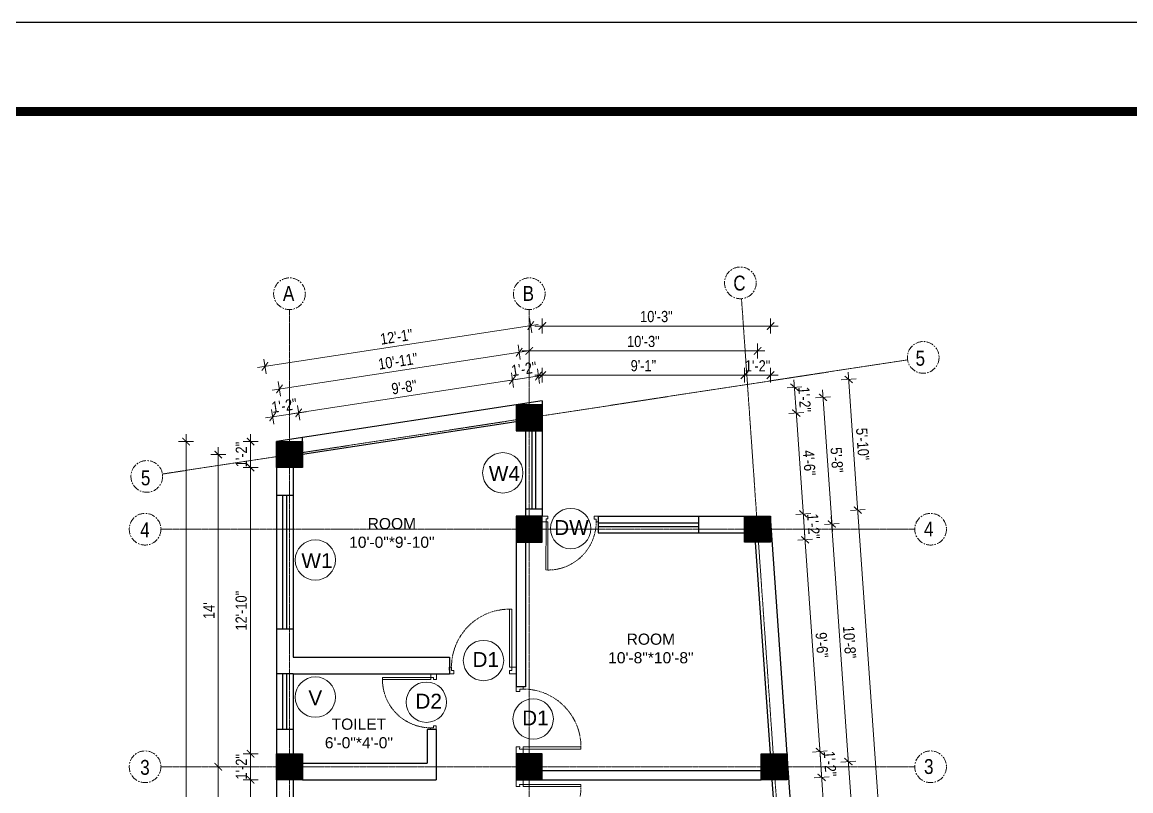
# Model space of a CAD drawing. Header units: inches. Extents: x -5051253 to -5039798, y -3262045 to -3259246.
# Drawn here: x -5047906 to -5047309, y -3260213 to -3259800 of the extents above; entities that cross this region are included whole.
import ezdxf

# ---------------------------------------------------------------- set-up
doc = ezdxf.new("R2010")
doc.units = ezdxf.units.IN
doc.header["$LTSCALE"] = 2
doc.header["$MEASUREMENT"] = 0
doc.header["$PDMODE"] = 34
doc.linetypes.add('CENTER', pattern=[2, 1.25, -0.25, 0.25, -0.25])
doc.linetypes.add('HIDDEN', pattern=[0.375, 0.25, -0.125])
doc.layers.get('0').update_dxf_attribs({"linetype": 'CONTINUOUS'})
doc.layers.get('DEFPOINTS').update_dxf_attribs({"color": 141, "linetype": 'CONTINUOUS'})
doc.layers.add('A-Hatch', color=7, linetype='CONTINUOUS')
for name, color, linetype, lineweight in [('Annotate-Lite.w', 177, 'CONTINUOUS', 9), ('Annotations-Bold.w', 177, 'CONTINUOUS', 13), ('DIM 1-100', 4, 'CONTINUOUS', 13), ('Door-Window.w', 4, 'CONTINUOUS', 15), ('TEXT', 181, 'CONTINUOUS', 25)]:
    doc.layers.add(name, color=color, linetype=linetype, lineweight=lineweight)
doc.styles.add('ARAIL', font='ARIALN.TTF')
doc.styles.add('arial.', font='arial.ttf')
doc.styles.add('gaurav', font='arial.ttf')
doc.styles.get("Standard").update_dxf_attribs({"font": 'ARIALN.TTF'})
doc.dimstyles.new('1 by 96', dxfattribs={"dimtxt": 6, "dimasz": 4, "dimexe": 4, "dimexo": 4, "dimgap": 2, "dimtad": 1, "dimdec": 0, "dimzin": 0, "dimdsep": 46, "dimlunit": 4, "dimtxsty": 'Standard', "dimblk": 'ARCHTICK', "dimcen": 0, "dimdle": 4, "dimadec": 0, "dimazin": 0, "dimtfac": 1, "dimtdec": 0, "dimtix": 1, "dimtofl": 0, "dimtmove": 1, "dimatfit": 3, "dimldrblk": 'ARCHTICK', "dimfxl": 4, "dimfxlon": 1, "dimtolj": 1, "dimtzin": 0, "dimlwd": -1, "dimlwe": -1, "dimarcsym": 0})
pattern_1 = [(45, (43663.67672, -1619.9974), (-0.0883883476483, 0.0883883476483), [])]

# ---------------------------------------------------------------- blocks, each defined once
blk = doc.blocks.new('3-0')
at = {"ltscale": 3}
for p, q in [((11063.05, 10097.68), (11065.97, 10099.9)), ((11063.05, 10097.68), (11064.53, 10095.73)), ((11065.99, 10096.84), (11064.53, 10095.73)), ((11065.25, 10097.81), (11066.71, 10098.92)), ((11065.99, 10096.84), (11065.25, 10097.81)), ((11065.97, 10099.9), (11066.71, 10098.92)), ((11085.5, 10074.13), (11110.32, 10092.96)), ((11086.24, 10073.15), (11111.05, 10091.97)), ((11111.05, 10091.97), (11110.32, 10092.96)), ((11084.04, 10073.02), (11082.57, 10071.91)), ((11082.57, 10071.91), (11084.79, 10068.98)), ((11084.04, 10073.02), (11084.78, 10072.04)), ((11084.78, 10072.04), (11086.24, 10073.15)), ((11086.24, 10073.15), (11085.5, 10074.13)), ((11087.72, 10071.2), (11086.24, 10073.15)), ((11084.79, 10068.98), (11087.72, 10071.2))]:
    blk.add_line(p, q, dxfattribs=at)
at = {"layer": 'Door-Window.w', "color": 9, "linetype": 'HIDDEN', "lineweight": 18}
blk.add_arc((11085.5, 10074.13), 31.16, 37.1906, 127.14649, dxfattribs=at)
blk = doc.blocks.new('_ArchTick')
at = {"color": 0, "linetype": 'ByBlock', "const_width": 0.15}
blk.add_lwpolyline([(-0.5, -0.5), (0.5, 0.5)], dxfattribs=at)
blk = doc.blocks.new('*D278')
at = {"layer": 'DEFPOINTS', "color": 0, "transparency": 16777216}
for p in [(-5047757.08, -3260010.02), (-5047769.04, -3260025.47), (-5047755.04, -3260023.32)]:
    blk.add_point(p, dxfattribs=at)
at = {"layer": 'DIM 1-100', "color": 0, "transparency": 16777216}
for p, q in [((-5047775.03, -3260012.77), (-5047753.12, -3260009.41)), ((-5047770.47, -3260016.12), (-5047771.68, -3260008.21)), ((-5047756.47, -3260013.97), (-5047757.68, -3260006.06))]:
    blk.add_line(p, q, dxfattribs=at)
at = {"layer": 'DIM 1-100', "color": 0, "transparency": 16777216, "xscale": 4, "yscale": 4, "zscale": 4}
for p, rotation in [((-5047757.08, -3260010.02), 8.714742016929995), ((-5047771.08, -3260012.16), 188.71474201693)]:
    blk.add_blockref('_ArchTick', p, dxfattribs=dict(at, rotation=rotation))
at = {"layer": 'DIM 1-100', "color": 0, "transparency": 16777216, "insert": (-5047764.84, -3260006.13), "char_height": 6, "attachment_point": 5, "rotation": 8.71474}
blk.add_mtext('\\A1;1\'-2"', dxfattribs=at)
blk = doc.blocks.new('*D279')
at = {"layer": 'DEFPOINTS', "color": 0, "ltscale": 0.5, "transparency": 16777216}
for p in [(-5047642.08, -3259992.39), (-5047640.04, -3260005.69), (-5047755.04, -3260023.32)]:
    blk.add_point(p, dxfattribs=at)
at = {"layer": 'DIM 1-100', "color": 0, "ltscale": 0.5, "transparency": 16777216}
for p, q in [((-5047641.47, -3259996.34), (-5047642.68, -3259988.43)), ((-5047761.03, -3260010.62), (-5047638.12, -3259991.78)), ((-5047756.47, -3260013.97), (-5047757.68, -3260006.06))]:
    blk.add_line(p, q, dxfattribs=at)
at = {"layer": 'DIM 1-100', "color": 0, "ltscale": 0.5, "transparency": 16777216, "xscale": 4, "yscale": 4, "zscale": 4}
for p, rotation in [((-5047642.08, -3259992.39), 8.714742010876469), ((-5047757.08, -3260010.02), 188.7147420108764)]:
    blk.add_blockref('_ArchTick', p, dxfattribs=dict(at, rotation=rotation))
at = {"layer": 'DIM 1-100', "color": 0, "ltscale": 0.5, "transparency": 16777216, "insert": (-5047700.34, -3259996.2), "char_height": 6, "attachment_point": 5, "rotation": 8.71474}
blk.add_mtext('\\A1;9\'-8"', dxfattribs=at)
blk = doc.blocks.new('*D280')
at = {"layer": 'DEFPOINTS', "color": 0, "ltscale": 0.5, "transparency": 16777216}
for p in [(-5047628.08, -3259990.24), (-5047640.04, -3260005.69), (-5047626.04, -3260003.55)]:
    blk.add_point(p, dxfattribs=at)
at = {"layer": 'DIM 1-100', "color": 0, "ltscale": 0.5, "transparency": 16777216}
for p, q in [((-5047646.03, -3259992.99), (-5047624.12, -3259989.64)), ((-5047641.47, -3259996.34), (-5047642.68, -3259988.43)), ((-5047627.47, -3259994.2), (-5047628.68, -3259986.29))]:
    blk.add_line(p, q, dxfattribs=at)
at = {"layer": 'DIM 1-100', "color": 0, "ltscale": 0.5, "transparency": 16777216, "xscale": 4, "yscale": 4, "zscale": 4}
for p, rotation in [((-5047642.08, -3259992.39), 188.7147420108764), ((-5047628.08, -3259990.24), 8.714742010876469)]:
    blk.add_blockref('_ArchTick', p, dxfattribs=dict(at, rotation=rotation))
at = {"layer": 'DIM 1-100', "color": 0, "ltscale": 0.5, "transparency": 16777216, "insert": (-5047635.84, -3259986.36), "char_height": 6, "attachment_point": 5, "rotation": 8.71474}
blk.add_mtext('\\A1;1\'-2"', dxfattribs=at)
blk = doc.blocks.new('*D281')
at = {"layer": 'DEFPOINTS', "color": 0, "ltscale": 0.5, "transparency": 16777216}
for p in [(-5047517.2, -3259989.75), (-5047626.04, -3260003.55), (-5047517.2, -3260065.63)]:
    blk.add_point(p, dxfattribs=at)
at = {"layer": 'DIM 1-100', "color": 0, "ltscale": 0.5, "transparency": 16777216}
for p, q in [((-5047630.04, -3259989.75), (-5047513.2, -3259989.75)), ((-5047626.04, -3259993.75), (-5047626.04, -3259985.75)), ((-5047517.2, -3259993.75), (-5047517.2, -3259985.75))]:
    blk.add_line(p, q, dxfattribs=at)
at = {"layer": 'DIM 1-100', "color": 0, "ltscale": 0.5, "transparency": 16777216, "xscale": 4, "yscale": 4, "zscale": 4, "rotation": 180}
blk.add_blockref('_ArchTick', (-5047626.04, -3259989.75), dxfattribs=at)
at = {"layer": 'DIM 1-100', "color": 0, "ltscale": 0.5, "transparency": 16777216, "xscale": 4, "yscale": 4, "zscale": 4}
blk.add_blockref('_ArchTick', (-5047517.2, -3259989.75), dxfattribs=at)
at = {"layer": 'DIM 1-100', "color": 0, "ltscale": 0.5, "transparency": 16777216, "insert": (-5047571.62, -3259984.68), "char_height": 6, "attachment_point": 5}
blk.add_mtext('\\A1;9\'-1"', dxfattribs=at)
blk = doc.blocks.new('*D282')
at = {"layer": 'DEFPOINTS', "color": 0, "ltscale": 0.5, "transparency": 16777216}
for p in [(-5047503.2, -3259989.75), (-5047517.2, -3260065.63), (-5047503.2, -3260065.63)]:
    blk.add_point(p, dxfattribs=at)
at = {"layer": 'DIM 1-100', "color": 0, "ltscale": 0.5, "transparency": 16777216}
for p, q in [((-5047521.2, -3259989.75), (-5047499.2, -3259989.75)), ((-5047517.2, -3259993.75), (-5047517.2, -3259985.75)), ((-5047503.2, -3259993.75), (-5047503.2, -3259985.75))]:
    blk.add_line(p, q, dxfattribs=at)
at = {"layer": 'DIM 1-100', "color": 0, "ltscale": 0.5, "transparency": 16777216, "xscale": 4, "yscale": 4, "zscale": 4, "rotation": 180}
blk.add_blockref('_ArchTick', (-5047517.2, -3259989.75), dxfattribs=at)
at = {"layer": 'DIM 1-100', "color": 0, "ltscale": 0.5, "transparency": 16777216, "xscale": 4, "yscale": 4, "zscale": 4}
blk.add_blockref('_ArchTick', (-5047503.2, -3259989.75), dxfattribs=at)
at = {"layer": 'DIM 1-100', "color": 0, "ltscale": 0.5, "transparency": 16777216, "insert": (-5047510.2, -3259984.73), "char_height": 6, "attachment_point": 5}
blk.add_mtext('\\A1;1\'-2"', dxfattribs=at)
blk = doc.blocks.new('*D283')
at = {"layer": 'DEFPOINTS', "color": 0, "ltscale": 0.5, "transparency": 16777216}
for p in [(-5047769.04, -3260025.47), (-5047782.95, -3260039.47), (-5047769.04, -3260039.47)]:
    blk.add_point(p, dxfattribs=at)
at = {"layer": 'DIM 1-100', "color": 0, "ltscale": 0.5, "transparency": 16777216}
for p, q in [((-5047778.95, -3260025.47), (-5047786.95, -3260025.47)), ((-5047782.95, -3260021.47), (-5047782.95, -3260043.47)), ((-5047778.95, -3260039.47), (-5047786.95, -3260039.47))]:
    blk.add_line(p, q, dxfattribs=at)
at = {"layer": 'DIM 1-100', "color": 0, "ltscale": 0.5, "transparency": 16777216, "xscale": 4, "yscale": 4, "zscale": 4}
for p, rotation in [((-5047782.95, -3260025.47), 90), ((-5047782.95, -3260039.47), 270)]:
    blk.add_blockref('_ArchTick', p, dxfattribs=dict(at, rotation=rotation))
at = {"layer": 'DIM 1-100', "color": 0, "ltscale": 0.5, "transparency": 16777216, "insert": (-5047787.96, -3260032.47), "char_height": 6, "attachment_point": 5, "rotation": 90}
blk.add_mtext('\\A1;1\'-2"', dxfattribs=at)
blk = doc.blocks.new('*D284')
at = {"layer": 'DEFPOINTS', "color": 0, "ltscale": 0.5, "transparency": 16777216}
for p in [(-5047769.04, -3260039.47), (-5047782.95, -3260193.47), (-5047769.04, -3260193.47)]:
    blk.add_point(p, dxfattribs=at)
at = {"layer": 'DIM 1-100', "color": 0, "ltscale": 0.5, "transparency": 16777216}
for p, q in [((-5047782.95, -3260035.47), (-5047782.95, -3260197.47)), ((-5047778.95, -3260039.47), (-5047786.95, -3260039.47)), ((-5047778.95, -3260193.47), (-5047786.95, -3260193.47))]:
    blk.add_line(p, q, dxfattribs=at)
at = {"layer": 'DIM 1-100', "color": 0, "ltscale": 0.5, "transparency": 16777216, "xscale": 4, "yscale": 4, "zscale": 4}
for p, rotation in [((-5047782.95, -3260039.47), 90), ((-5047782.95, -3260193.47), 270)]:
    blk.add_blockref('_ArchTick', p, dxfattribs=dict(at, rotation=rotation))
at = {"layer": 'DIM 1-100', "color": 0, "ltscale": 0.5, "transparency": 16777216, "insert": (-5047788.01, -3260116.47), "char_height": 6, "attachment_point": 5, "rotation": 90}
blk.add_mtext('\\A1;12\'-10"', dxfattribs=at)
blk = doc.blocks.new('*D285')
at = {"layer": 'DEFPOINTS', "color": 0, "ltscale": 0.5, "transparency": 16777216}
for p in [(-5047769.04, -3260193.47), (-5047782.95, -3260207.47), (-5047769.04, -3260207.47)]:
    blk.add_point(p, dxfattribs=at)
at = {"layer": 'DIM 1-100', "color": 0, "ltscale": 0.5, "transparency": 16777216}
for p, q in [((-5047778.95, -3260193.47), (-5047786.95, -3260193.47)), ((-5047782.95, -3260189.47), (-5047782.95, -3260211.47)), ((-5047778.95, -3260207.47), (-5047786.95, -3260207.47))]:
    blk.add_line(p, q, dxfattribs=at)
at = {"layer": 'DIM 1-100', "color": 0, "ltscale": 0.5, "transparency": 16777216, "xscale": 4, "yscale": 4, "zscale": 4}
for p, rotation in [((-5047782.95, -3260193.47), 90), ((-5047782.95, -3260207.47), 270)]:
    blk.add_blockref('_ArchTick', p, dxfattribs=dict(at, rotation=rotation))
at = {"layer": 'DIM 1-100', "color": 0, "ltscale": 0.5, "transparency": 16777216, "insert": (-5047787.96, -3260200.47), "char_height": 6, "attachment_point": 5, "rotation": 90}
blk.add_mtext('\\A1;1\'-2"', dxfattribs=at)
blk = doc.blocks.new('*D286')
at = {"layer": 'DEFPOINTS', "color": 0, "ltscale": 0.5, "transparency": 16777216}
for p in [(-5047769.04, -3260207.47), (-5047782.95, -3260321.23), (-5047769.04, -3260321.23)]:
    blk.add_point(p, dxfattribs=at)
at = {"layer": 'DIM 1-100', "color": 0, "ltscale": 0.5, "transparency": 16777216}
for p, q in [((-5047782.95, -3260203.47), (-5047782.95, -3260325.23)), ((-5047778.95, -3260207.47), (-5047786.95, -3260207.47)), ((-5047778.95, -3260321.23), (-5047786.95, -3260321.23))]:
    blk.add_line(p, q, dxfattribs=at)
at = {"layer": 'DIM 1-100', "color": 0, "ltscale": 0.5, "transparency": 16777216, "xscale": 4, "yscale": 4, "zscale": 4}
for p, rotation in [((-5047782.95, -3260207.47), 90), ((-5047782.95, -3260321.23), 270)]:
    blk.add_blockref('_ArchTick', p, dxfattribs=dict(at, rotation=rotation))
at = {"layer": 'DIM 1-100', "color": 0, "ltscale": 0.5, "transparency": 16777216, "insert": (-5047788.01, -3260264.35), "char_height": 6, "attachment_point": 5, "rotation": 90}
blk.add_mtext('\\A1;9\'-6"', dxfattribs=at)
blk = doc.blocks.new('*D290')
at = {"layer": 'DEFPOINTS', "color": 0, "ltscale": 0.5, "transparency": 16777216}
for p in [(-5047762.04, -3260032.47), (-5047800.37, -3260200.47), (-5047762.04, -3260200.47)]:
    blk.add_point(p, dxfattribs=at)
at = {"layer": 'DIM 1-100', "color": 0, "ltscale": 0.5, "transparency": 16777216}
for p, q in [((-5047796.37, -3260032.47), (-5047804.37, -3260032.47)), ((-5047800.37, -3260028.47), (-5047800.37, -3260204.47)), ((-5047796.37, -3260200.47), (-5047804.37, -3260200.47))]:
    blk.add_line(p, q, dxfattribs=at)
at = {"layer": 'DIM 1-100', "color": 0, "ltscale": 0.5, "transparency": 16777216, "xscale": 4, "yscale": 4, "zscale": 4}
for p, rotation in [((-5047800.37, -3260032.47), 90), ((-5047800.37, -3260200.47), 270)]:
    blk.add_blockref('_ArchTick', p, dxfattribs=dict(at, rotation=rotation))
at = {"layer": 'DIM 1-100', "color": 0, "ltscale": 0.5, "transparency": 16777216, "insert": (-5047805.38, -3260116.47), "char_height": 6, "attachment_point": 5, "rotation": 90}
blk.add_mtext("\\A1;14'", dxfattribs=at)
blk = doc.blocks.new('*D291')
at = {"layer": 'DEFPOINTS', "color": 0, "ltscale": 0.5, "transparency": 16777216}
for p in [(-5047762.04, -3260200.47), (-5047800.37, -3260328.23), (-5047762.04, -3260328.23)]:
    blk.add_point(p, dxfattribs=at)
at = {"layer": 'DIM 1-100', "color": 0, "ltscale": 0.5, "transparency": 16777216}
for p, q in [((-5047800.37, -3260196.47), (-5047800.37, -3260332.23)), ((-5047796.37, -3260200.47), (-5047804.37, -3260200.47)), ((-5047796.37, -3260328.23), (-5047804.37, -3260328.23))]:
    blk.add_line(p, q, dxfattribs=at)
at = {"layer": 'DIM 1-100', "color": 0, "ltscale": 0.5, "transparency": 16777216, "xscale": 4, "yscale": 4, "zscale": 4}
for p, rotation in [((-5047800.37, -3260200.47), 90), ((-5047800.37, -3260328.23), 270)]:
    blk.add_blockref('_ArchTick', p, dxfattribs=dict(at, rotation=rotation))
at = {"layer": 'DIM 1-100', "color": 0, "ltscale": 0.5, "transparency": 16777216, "insert": (-5047805.44, -3260264.35), "char_height": 6, "attachment_point": 5, "rotation": 90}
blk.add_mtext('\\A1;10\'-8"', dxfattribs=at)
blk = doc.blocks.new('*D293')
at = {"layer": 'DEFPOINTS', "color": 0, "ltscale": 0.5, "transparency": 16777216}
for p in [(-5047769.04, -3260025.47), (-5047817.71, -3260428.23), (-5047769.04, -3260428.23)]:
    blk.add_point(p, dxfattribs=at)
at = {"layer": 'DIM 1-100', "color": 0, "ltscale": 0.5, "transparency": 16777216}
for p, q in [((-5047813.71, -3260025.47), (-5047821.71, -3260025.47)), ((-5047817.71, -3260021.47), (-5047817.71, -3260432.23)), ((-5047813.71, -3260428.23), (-5047821.71, -3260428.23))]:
    blk.add_line(p, q, dxfattribs=at)
at = {"layer": 'DIM 1-100', "color": 0, "ltscale": 0.5, "transparency": 16777216, "xscale": 4, "yscale": 4, "zscale": 4}
for p, rotation in [((-5047817.71, -3260025.47), 90), ((-5047817.71, -3260428.23), 270)]:
    blk.add_blockref('_ArchTick', p, dxfattribs=dict(at, rotation=rotation))
at = {"layer": 'DIM 1-100', "color": 0, "ltscale": 0.5, "transparency": 16777216, "insert": (-5047822.77, -3260226.85), "char_height": 6, "attachment_point": 5, "rotation": 90}
blk.add_mtext('\\A1;33\'-7"', dxfattribs=at)
blk = doc.blocks.new('*D294')
at = {"layer": 'DEFPOINTS', "color": 0, "ltscale": 0.5, "transparency": 16777216}
for p in [(-5047638.45, -3259977.4), (-5047633.04, -3260012.69), (-5047762.04, -3260032.47)]:
    blk.add_point(p, dxfattribs=at)
at = {"layer": 'DIM 1-100', "color": 0, "ltscale": 0.5, "transparency": 16777216}
for p, q in [((-5047637.84, -3259981.36), (-5047639.05, -3259973.45)), ((-5047771.4, -3259997.78), (-5047634.49, -3259976.8)), ((-5047766.84, -3260001.13), (-5047768.05, -3259993.22))]:
    blk.add_line(p, q, dxfattribs=at)
at = {"layer": 'DIM 1-100', "color": 0, "ltscale": 0.5, "transparency": 16777216, "xscale": 4, "yscale": 4, "zscale": 4}
for p, rotation in [((-5047638.45, -3259977.4), 8.714742018610865), ((-5047767.45, -3259997.18), 188.7147420186108)]:
    blk.add_blockref('_ArchTick', p, dxfattribs=dict(at, rotation=rotation))
at = {"layer": 'DIM 1-100', "color": 0, "ltscale": 0.5, "transparency": 16777216, "insert": (-5047703.71, -3259982.28), "char_height": 6, "attachment_point": 5, "rotation": 8.71474}
blk.add_mtext('\\A1;10\'-11"', dxfattribs=at)
blk = doc.blocks.new('*D295')
at = {"layer": 'DEFPOINTS', "color": 0, "ltscale": 0.5, "transparency": 16777216}
for p in [(-5047510.2, -3259976.7), (-5047633.04, -3260012.69), (-5047510.2, -3260072.63)]:
    blk.add_point(p, dxfattribs=at)
at = {"layer": 'DIM 1-100', "color": 0, "ltscale": 0.5, "transparency": 16777216}
for p, q in [((-5047633.04, -3259980.7), (-5047633.04, -3259972.7)), ((-5047510.2, -3259980.7), (-5047510.2, -3259972.7)), ((-5047637.04, -3259976.7), (-5047506.2, -3259976.7))]:
    blk.add_line(p, q, dxfattribs=at)
at = {"layer": 'DIM 1-100', "color": 0, "ltscale": 0.5, "transparency": 16777216, "xscale": 4, "yscale": 4, "zscale": 4, "rotation": 180}
blk.add_blockref('_ArchTick', (-5047633.04, -3259976.7), dxfattribs=at)
at = {"layer": 'DIM 1-100', "color": 0, "ltscale": 0.5, "transparency": 16777216, "xscale": 4, "yscale": 4, "zscale": 4}
blk.add_blockref('_ArchTick', (-5047510.2, -3259976.7), dxfattribs=at)
at = {"layer": 'DIM 1-100', "color": 0, "ltscale": 0.5, "transparency": 16777216, "insert": (-5047571.62, -3259971.64), "char_height": 6, "attachment_point": 5}
blk.add_mtext('\\A1;10\'-3"', dxfattribs=at)
blk = doc.blocks.new('*D296')
at = {"layer": 'DEFPOINTS', "color": 0, "ltscale": 0.5, "transparency": 16777216}
for p in [(-5047775.24, -3259985), (-5047626.04, -3260003.55), (-5047769.04, -3260025.47)]:
    blk.add_point(p, dxfattribs=at)
at = {"layer": 'DIM 1-100', "color": 0, "ltscale": 0.5, "transparency": 16777216}
for p, q in [((-5047631.63, -3259967.04), (-5047632.85, -3259959.13)), ((-5047628.29, -3259962.48), (-5047779.19, -3259985.61)), ((-5047774.63, -3259988.96), (-5047775.85, -3259981.05))]:
    blk.add_line(p, q, dxfattribs=at)
at = {"layer": 'DIM 1-100', "color": 0, "ltscale": 0.5, "transparency": 16777216, "xscale": 4, "yscale": 4, "zscale": 4}
for p, rotation in [((-5047632.24, -3259963.08), 8.714742018475636), ((-5047775.24, -3259985), 188.7147420184756)]:
    blk.add_blockref('_ArchTick', p, dxfattribs=dict(at, rotation=rotation))
at = {"layer": 'DIM 1-100', "color": 0, "ltscale": 0.5, "transparency": 16777216, "insert": (-5047704.5, -3259969.09), "char_height": 6, "attachment_point": 5, "rotation": 8.71474}
blk.add_mtext('\\A1;12\'-1"', dxfattribs=at)
blk = doc.blocks.new('*D297')
at = {"layer": 'DEFPOINTS', "color": 0, "ltscale": 0.5, "transparency": 16777216}
for p in [(-5047503.2, -3259963.3), (-5047626.04, -3260065.63), (-5047503.2, -3260065.63)]:
    blk.add_point(p, dxfattribs=at)
at = {"layer": 'DIM 1-100', "color": 0, "ltscale": 0.5, "transparency": 16777216}
for p, q in [((-5047626.04, -3259967.3), (-5047626.04, -3259959.3)), ((-5047503.2, -3259967.3), (-5047503.2, -3259959.3)), ((-5047630.04, -3259963.3), (-5047499.2, -3259963.3))]:
    blk.add_line(p, q, dxfattribs=at)
at = {"layer": 'DIM 1-100', "color": 0, "ltscale": 0.5, "transparency": 16777216, "xscale": 4, "yscale": 4, "zscale": 4, "rotation": 180}
blk.add_blockref('_ArchTick', (-5047626.04, -3259963.3), dxfattribs=at)
at = {"layer": 'DIM 1-100', "color": 0, "ltscale": 0.5, "transparency": 16777216, "xscale": 4, "yscale": 4, "zscale": 4}
blk.add_blockref('_ArchTick', (-5047503.2, -3259963.3), dxfattribs=at)
at = {"layer": 'DIM 1-100', "color": 0, "ltscale": 0.5, "transparency": 16777216, "insert": (-5047564.62, -3259958.23), "char_height": 6, "attachment_point": 5}
blk.add_mtext('\\A1;10\'-3"', dxfattribs=at)
blk = doc.blocks.new('*D309')
at = {"layer": 'DEFPOINTS', "color": 0, "ltscale": 0.5, "transparency": 16777216}
for p in [(-5047475.71, -3260206.17), (-5047494.28, -3260207.47), (-5047485.38, -3260321.23)]:
    blk.add_point(p, dxfattribs=at)
at = {"layer": 'DIM 1-100', "color": 0, "ltscale": 0.5, "transparency": 16777216}
for p, q in [((-5047479.7, -3260206.45), (-5047471.72, -3260205.89)), ((-5047467.49, -3260323.99), (-5047475.99, -3260202.18)), ((-5047471.76, -3260320.28), (-5047463.78, -3260319.72))]:
    blk.add_line(p, q, dxfattribs=at)
at = {"layer": 'DIM 1-100', "color": 0, "ltscale": 0.5, "transparency": 16777216, "xscale": 4, "yscale": 4, "zscale": 4}
for p, rotation in [((-5047475.71, -3260206.17), 93.98810609593617), ((-5047467.77, -3260320), 273.9881060959362)]:
    blk.add_blockref('_ArchTick', p, dxfattribs=dict(at, rotation=rotation))
at = {"layer": 'DIM 1-100', "color": 0, "ltscale": 0.5, "transparency": 16777216, "insert": (-5047466.69, -3260262.73), "char_height": 6, "attachment_point": 5, "rotation": 273.98811}
blk.add_mtext('\\A1;9\'-6"', dxfattribs=at)
blk = doc.blocks.new('*D310')
at = {"layer": 'DEFPOINTS', "color": 0, "ltscale": 0.5, "transparency": 16777216}
for p in [(-5047494.28, -3260193.47), (-5047476.68, -3260192.24), (-5047494.28, -3260207.47)]:
    blk.add_point(p, dxfattribs=at)
at = {"layer": 'DIM 1-100', "color": 0, "ltscale": 0.5, "transparency": 16777216}
for p, q in [((-5047475.43, -3260210.16), (-5047476.96, -3260188.25)), ((-5047480.67, -3260192.52), (-5047472.69, -3260191.96)), ((-5047479.7, -3260206.45), (-5047471.72, -3260205.89))]:
    blk.add_line(p, q, dxfattribs=at)
at = {"layer": 'DIM 1-100', "color": 0, "ltscale": 0.5, "transparency": 16777216, "xscale": 4, "yscale": 4, "zscale": 4}
for p, rotation in [((-5047476.68, -3260192.24), 93.98810609593617), ((-5047475.71, -3260206.17), 273.9881060959362)]:
    blk.add_blockref('_ArchTick', p, dxfattribs=dict(at, rotation=rotation))
at = {"layer": 'DIM 1-100', "color": 0, "ltscale": 0.5, "transparency": 16777216, "insert": (-5047471.19, -3260198.86), "char_height": 6, "attachment_point": 5, "rotation": 273.98811}
blk.add_mtext('\\A1;1\'-2"', dxfattribs=at)
blk = doc.blocks.new('*D311')
at = {"layer": 'DEFPOINTS', "color": 0, "ltscale": 0.5, "transparency": 16777216}
for p in [(-5047503.2, -3260079.63), (-5047484.62, -3260078.33), (-5047494.28, -3260193.47)]:
    blk.add_point(p, dxfattribs=at)
at = {"layer": 'DIM 1-100', "color": 0, "ltscale": 0.5, "transparency": 16777216}
for p, q in [((-5047476.4, -3260196.23), (-5047484.9, -3260074.34)), ((-5047488.61, -3260078.61), (-5047480.63, -3260078.06)), ((-5047480.67, -3260192.52), (-5047472.69, -3260191.96))]:
    blk.add_line(p, q, dxfattribs=at)
at = {"layer": 'DIM 1-100', "color": 0, "ltscale": 0.5, "transparency": 16777216, "xscale": 4, "yscale": 4, "zscale": 4}
for p, rotation in [((-5047484.62, -3260078.33), 93.98810609593617), ((-5047476.68, -3260192.24), 273.9881060959362)]:
    blk.add_blockref('_ArchTick', p, dxfattribs=dict(at, rotation=rotation))
at = {"layer": 'DIM 1-100', "color": 0, "ltscale": 0.5, "transparency": 16777216, "insert": (-5047475.6, -3260134.94), "char_height": 6, "attachment_point": 5, "rotation": 273.98811}
blk.add_mtext('\\A1;9\'-6"', dxfattribs=at)
blk = doc.blocks.new('*D312')
at = {"layer": 'DEFPOINTS', "color": 0, "ltscale": 0.5, "transparency": 16777216}
for p in [(-5047503.2, -3260065.63), (-5047485.59, -3260064.4), (-5047503.2, -3260079.63)]:
    blk.add_point(p, dxfattribs=at)
at = {"layer": 'DIM 1-100', "color": 0, "ltscale": 0.5, "transparency": 16777216}
for p, q in [((-5047484.34, -3260082.32), (-5047485.87, -3260060.41)), ((-5047489.58, -3260064.68), (-5047481.6, -3260064.12)), ((-5047488.61, -3260078.61), (-5047480.63, -3260078.06))]:
    blk.add_line(p, q, dxfattribs=at)
at = {"layer": 'DIM 1-100', "color": 0, "ltscale": 0.5, "transparency": 16777216, "xscale": 4, "yscale": 4, "zscale": 4}
for p, rotation in [((-5047485.59, -3260064.4), 93.98810609593617), ((-5047484.62, -3260078.33), 273.9881060959362)]:
    blk.add_blockref('_ArchTick', p, dxfattribs=dict(at, rotation=rotation))
at = {"layer": 'DIM 1-100', "color": 0, "ltscale": 0.5, "transparency": 16777216, "insert": (-5047480.11, -3260071.02), "char_height": 6, "attachment_point": 5, "rotation": 273.98811}
blk.add_mtext('\\A1;1\'-2"', dxfattribs=at)
blk = doc.blocks.new('*D313')
at = {"layer": 'DEFPOINTS', "color": 0, "ltscale": 0.5, "transparency": 16777216}
for p in [(-5047489.37, -3260010.17), (-5047626.04, -3260019.69), (-5047503.2, -3260065.63)]:
    blk.add_point(p, dxfattribs=at)
at = {"layer": 'DIM 1-100', "color": 0, "ltscale": 0.5, "transparency": 16777216}
for p, q in [((-5047485.31, -3260068.39), (-5047489.65, -3260006.18)), ((-5047493.36, -3260010.44), (-5047485.38, -3260009.89)), ((-5047489.58, -3260064.68), (-5047481.6, -3260064.12))]:
    blk.add_line(p, q, dxfattribs=at)
at = {"layer": 'DIM 1-100', "color": 0, "ltscale": 0.5, "transparency": 16777216, "xscale": 4, "yscale": 4, "zscale": 4}
for p, rotation in [((-5047489.37, -3260010.17), 93.98810609593617), ((-5047485.59, -3260064.4), 273.9881060959362)]:
    blk.add_blockref('_ArchTick', p, dxfattribs=dict(at, rotation=rotation))
at = {"layer": 'DIM 1-100', "color": 0, "ltscale": 0.5, "transparency": 16777216, "insert": (-5047482.43, -3260036.93), "char_height": 6, "attachment_point": 5, "rotation": 273.98811}
blk.add_mtext('\\A1;4\'-6"', dxfattribs=at)
blk = doc.blocks.new('*D314')
at = {"layer": 'DEFPOINTS', "color": 0, "ltscale": 0.5, "transparency": 16777216}
for p in [(-5047490.34, -3259996.23), (-5047626.04, -3260005.69), (-5047626.04, -3260019.69)]:
    blk.add_point(p, dxfattribs=at)
at = {"layer": 'DIM 1-100', "color": 0, "ltscale": 0.5, "transparency": 16777216}
for p, q in [((-5047494.33, -3259996.51), (-5047486.35, -3259995.96)), ((-5047489.1, -3260014.16), (-5047490.62, -3259992.24)), ((-5047493.36, -3260010.44), (-5047485.38, -3260009.89))]:
    blk.add_line(p, q, dxfattribs=at)
at = {"layer": 'DIM 1-100', "color": 0, "ltscale": 0.5, "transparency": 16777216, "xscale": 4, "yscale": 4, "zscale": 4}
for p, rotation in [((-5047490.34, -3259996.23), 93.98810609593617), ((-5047489.37, -3260010.17), 273.9881060959362)]:
    blk.add_blockref('_ArchTick', p, dxfattribs=dict(at, rotation=rotation))
at = {"layer": 'DIM 1-100', "color": 0, "ltscale": 0.5, "transparency": 16777216, "insert": (-5047484.86, -3260002.85), "char_height": 6, "attachment_point": 5, "rotation": 273.98811}
blk.add_mtext('\\A1;1\'-2"', dxfattribs=at)
blk = doc.blocks.new('*D315')
at = {"layer": 'DEFPOINTS', "color": 0, "ltscale": 0.5, "transparency": 16777216}
for p in [(-5047510.2, -3260072.63), (-5047461.32, -3260197.68), (-5047501.28, -3260200.47)]:
    blk.add_point(p, dxfattribs=at)
at = {"layer": 'DIM 1-100', "color": 0, "ltscale": 0.5, "transparency": 16777216}
for p, q in [((-5047470.51, -3260065.85), (-5047461.05, -3260201.67)), ((-5047474.23, -3260070.12), (-5047466.25, -3260069.56)), ((-5047465.31, -3260197.96), (-5047457.33, -3260197.4))]:
    blk.add_line(p, q, dxfattribs=at)
at = {"layer": 'DIM 1-100', "color": 0, "ltscale": 0.5, "transparency": 16777216, "xscale": 4, "yscale": 4, "zscale": 4}
for p, rotation in [((-5047470.24, -3260069.84), 93.98810611419698), ((-5047461.32, -3260197.68), 273.988106114197)]:
    blk.add_blockref('_ArchTick', p, dxfattribs=dict(at, rotation=rotation))
at = {"layer": 'DIM 1-100', "color": 0, "ltscale": 0.5, "transparency": 16777216, "insert": (-5047460.73, -3260133.41), "char_height": 6, "attachment_point": 5, "rotation": 273.98811}
blk.add_mtext('\\A1;10\'-8"', dxfattribs=at)
blk = doc.blocks.new('*D316')
at = {"layer": 'DEFPOINTS', "color": 0, "ltscale": 0.5, "transparency": 16777216}
for p in [(-5047501.28, -3260200.47), (-5047452.42, -3260325.44), (-5047492.38, -3260328.23)]:
    blk.add_point(p, dxfattribs=at)
at = {"layer": 'DIM 1-100', "color": 0, "ltscale": 0.5, "transparency": 16777216}
for p, q in [((-5047461.6, -3260193.69), (-5047452.14, -3260329.43)), ((-5047465.31, -3260197.96), (-5047457.33, -3260197.4)), ((-5047456.41, -3260325.72), (-5047448.43, -3260325.16))]:
    blk.add_line(p, q, dxfattribs=at)
at = {"layer": 'DIM 1-100', "color": 0, "ltscale": 0.5, "transparency": 16777216, "xscale": 4, "yscale": 4, "zscale": 4}
for p, rotation in [((-5047461.32, -3260197.68), 93.98810609593617), ((-5047452.42, -3260325.44), 273.9881060959362)]:
    blk.add_blockref('_ArchTick', p, dxfattribs=dict(at, rotation=rotation))
at = {"layer": 'DIM 1-100', "color": 0, "ltscale": 0.5, "transparency": 16777216, "insert": (-5047451.82, -3260261.21), "char_height": 6, "attachment_point": 5, "rotation": 273.98811}
blk.add_mtext('\\A1;10\'-8"', dxfattribs=at)
blk = doc.blocks.new('*D318')
at = {"layer": 'DEFPOINTS', "color": 0, "ltscale": 0.5, "transparency": 16777216}
for p in [(-5047474.99, -3260001.68), (-5047633.04, -3260012.69), (-5047510.2, -3260072.63)]:
    blk.add_point(p, dxfattribs=at)
at = {"layer": 'DIM 1-100', "color": 0, "ltscale": 0.5, "transparency": 16777216}
for p, q in [((-5047478.98, -3260001.95), (-5047471, -3260001.4)), ((-5047469.96, -3260073.83), (-5047475.27, -3259997.69)), ((-5047474.23, -3260070.12), (-5047466.25, -3260069.56))]:
    blk.add_line(p, q, dxfattribs=at)
at = {"layer": 'DIM 1-100', "color": 0, "ltscale": 0.5, "transparency": 16777216, "xscale": 4, "yscale": 4, "zscale": 4}
for p, rotation in [((-5047474.99, -3260001.68), 93.98810609593617), ((-5047470.24, -3260069.84), 273.9881060959362)]:
    blk.add_blockref('_ArchTick', p, dxfattribs=dict(at, rotation=rotation))
at = {"layer": 'DIM 1-100', "color": 0, "ltscale": 0.5, "transparency": 16777216, "insert": (-5047467.56, -3260035.41), "char_height": 6, "attachment_point": 5, "rotation": 273.98811}
blk.add_mtext('\\A1;5\'-8"', dxfattribs=at)
blk = doc.blocks.new('*D319')
at = {"layer": 'DEFPOINTS', "color": 0, "ltscale": 0.5, "transparency": 16777216}
for p in [(-5047456.27, -3260062.36), (-5047503.2, -3260065.63), (-5047477.92, -3260428.23)]:
    blk.add_point(p, dxfattribs=at)
at = {"layer": 'DIM 1-100', "color": 0, "ltscale": 0.5, "transparency": 16777216}
for p, q in [((-5047460.26, -3260062.64), (-5047452.28, -3260062.08)), ((-5047430.72, -3260428.95), (-5047456.55, -3260058.37)), ((-5047434.98, -3260425.23), (-5047427, -3260424.68))]:
    blk.add_line(p, q, dxfattribs=at)
at = {"layer": 'DIM 1-100', "color": 0, "ltscale": 0.5, "transparency": 16777216, "xscale": 4, "yscale": 4, "zscale": 4}
for p, rotation in [((-5047456.27, -3260062.36), 93.98810611425189), ((-5047430.99, -3260424.96), 273.9881061142519)]:
    blk.add_blockref('_ArchTick', p, dxfattribs=dict(at, rotation=rotation))
at = {"layer": 'DIM 1-100', "color": 0, "ltscale": 0.5, "transparency": 16777216, "insert": (-5047438.58, -3260243.3), "char_height": 6, "attachment_point": 5, "rotation": 273.98811}
blk.add_mtext('\\A1;30\'-3"', dxfattribs=at)
blk = doc.blocks.new('*D320')
at = {"layer": 'DEFPOINTS', "color": 0, "ltscale": 0.5, "transparency": 16777216}
for p in [(-5047461.18, -3259992.05), (-5047626.04, -3260003.55), (-5047503.2, -3260065.63)]:
    blk.add_point(p, dxfattribs=at)
at = {"layer": 'DIM 1-100', "color": 0, "ltscale": 0.5, "transparency": 16777216}
for p, q in [((-5047456, -3260066.35), (-5047461.45, -3259988.06)), ((-5047465.17, -3259992.33), (-5047457.19, -3259991.78)), ((-5047460.26, -3260062.64), (-5047452.28, -3260062.08))]:
    blk.add_line(p, q, dxfattribs=at)
at = {"layer": 'DIM 1-100', "color": 0, "ltscale": 0.5, "transparency": 16777216, "xscale": 4, "yscale": 4, "zscale": 4}
for p, rotation in [((-5047461.18, -3259992.05), 93.98810609593613), ((-5047456.27, -3260062.36), 273.9881060959361)]:
    blk.add_blockref('_ArchTick', p, dxfattribs=dict(at, rotation=rotation))
at = {"layer": 'DIM 1-100', "color": 0, "ltscale": 0.5, "transparency": 16777216, "insert": (-5047453.67, -3260026.85), "char_height": 6, "attachment_point": 5, "rotation": 273.98811}
blk.add_mtext('\\A1;5\'-10"', dxfattribs=at)

msp = doc.modelspace()

# ---------------------------------------------------------------- hatches: boundary and pattern name
at = {"layer": 'A-Hatch', "ltscale": 0.5}
h = msp.add_hatch(dxfattribs=at)
h.set_pattern_fill('ANSI31', color=256)
h.set_pattern_definition(pattern_1)
h.paths.add_polyline_path([(-5047626.04, -3260005.69), (-5047640.04, -3260005.69), (-5047640.04, -3260019.69), (-5047626.04, -3260019.69)])
h = msp.add_hatch(dxfattribs=at)
h.set_pattern_fill('ANSI31', color=256)
h.set_pattern_definition(pattern_1)
h.paths.add_polyline_path([(-5047755.04, -3260025.47), (-5047769.04, -3260025.47), (-5047769.04, -3260039.47), (-5047755.04, -3260039.47)])
h = msp.add_hatch(dxfattribs=at)
h.set_pattern_fill('ANSI31', color=256)
h.set_pattern_definition(pattern_1)
h.paths.add_polyline_path([(-5047635.04, -3260065.63), (-5047640.04, -3260065.63), (-5047640.04, -3260079.63), (-5047626.04, -3260079.63), (-5047626.04, -3260068.63), (-5047626.04, -3260068.63), (-5047626.04, -3260065.63)])
h = msp.add_hatch(dxfattribs=at)
h.set_pattern_fill('ANSI31', color=256)
h.set_pattern_definition(pattern_1)
h.paths.add_polyline_path([(-5047503.2, -3260065.63), (-5047517.2, -3260065.63), (-5047517.2, -3260079.63), (-5047503.2, -3260079.63)])
h = msp.add_hatch(dxfattribs=at)
h.set_pattern_fill('ANSI31', color=256)
h.set_pattern_definition(pattern_1)
h.paths.add_polyline_path([(-5047755.04, -3260193.47), (-5047769.04, -3260193.47), (-5047769.04, -3260207.47), (-5047755.04, -3260207.47)])
h = msp.add_hatch(dxfattribs=at)
h.set_pattern_fill('ANSI31', color=256)
h.set_pattern_definition(pattern_1)
h.paths.add_polyline_path([(-5047626.04, -3260193.47), (-5047640.04, -3260193.47), (-5047640.04, -3260207.47), (-5047626.04, -3260207.47)])
h = msp.add_hatch(dxfattribs=at)
h.set_pattern_fill('ANSI31', color=256)
h.set_pattern_definition(pattern_1)
h.paths.add_polyline_path([(-5047494.28, -3260193.47), (-5047508.28, -3260193.47), (-5047508.28, -3260207.47), (-5047494.28, -3260207.47)])

# ---------------------------------------------------------------- linework, layer by layer
at = {"ltscale": 0.5}
for p, q in [((-5047626.04, -3260003.55), (-5047769.04, -3260025.47)), ((-5047626.04, -3260003.55), (-5047626.04, -3260065.63)), ((-5047640.04, -3260014.8), (-5047755.04, -3260032.43)), ((-5047635.04, -3260019.69), (-5047635.04, -3260065.63)), ((-5047631.54, -3260061.69), (-5047631.54, -3260019.69)), ((-5047629.54, -3260061.69), (-5047629.54, -3260019.69)), ((-5047769.04, -3260025.47), (-5047769.04, -3260193.47)), ((-5047755.04, -3260039.47), (-5047755.04, -3260023.32)), ((-5047760.04, -3260039.47), (-5047760.04, -3260141.47)), ((-5047760.04, -3260054.47), (-5047769.04, -3260054.47)), ((-5047765.54, -3260126.47), (-5047765.54, -3260054.47)), ((-5047763.54, -3260126.47), (-5047763.54, -3260054.47)), ((-5047635.04, -3260061.69), (-5047626.04, -3260061.69)), ((-5047635.04, -3260065.63), (-5047626.04, -3260065.63)), ((-5047596.04, -3260065.63), (-5047503.2, -3260065.63)), ((-5047596.04, -3260065.63), (-5047596.04, -3260074.63)), ((-5047596.04, -3260069.13), (-5047542.04, -3260069.13)), ((-5047542.04, -3260065.63), (-5047542.04, -3260074.63)), ((-5047477.92, -3260428.23), (-5047503.2, -3260065.63)), ((-5047596.04, -3260071.13), (-5047542.04, -3260071.13)), ((-5047596.04, -3260074.63), (-5047517.2, -3260074.63)), ((-5047640.04, -3260079.63), (-5047640.04, -3260157.47)), ((-5047635.04, -3260079.63), (-5047635.04, -3260157.47)), ((-5047503.3, -3260193.47), (-5047511.24, -3260079.63)), ((-5047760.04, -3260126.47), (-5047769.04, -3260126.47)), ((-5047760.04, -3260141.47), (-5047676.04, -3260141.47)), ((-5047676.04, -3260141.47), (-5047676.04, -3260150.47)), ((-5047760.04, -3260150.47), (-5047769.04, -3260150.47)), ((-5047765.54, -3260180.47), (-5047765.54, -3260150.47)), ((-5047763.54, -3260180.47), (-5047763.54, -3260150.47)), ((-5047760.04, -3260150.47), (-5047760.04, -3260193.47)), ((-5047760.04, -3260150.47), (-5047676.04, -3260150.47)), ((-5047683.04, -3260150.47), (-5047676.04, -3260150.47)), ((-5047640.04, -3260150.47), (-5047640.04, -3260157.47)), ((-5047635.04, -3260157.47), (-5047640.04, -3260157.47)), ((-5047760.04, -3260180.47), (-5047769.04, -3260180.47)), ((-5047688.04, -3260180.47), (-5047688.04, -3260198.47)), ((-5047683.04, -3260180.47), (-5047688.04, -3260180.47)), ((-5047683.04, -3260180.47), (-5047683.04, -3260207.47)), ((-5047769.04, -3260193.47), (-5047769.04, -3260428.23)), ((-5047755.04, -3260198.47), (-5047688.04, -3260198.47)), ((-5047626.04, -3260202.47), (-5047508.28, -3260202.47)), ((-5047760.04, -3260207.47), (-5047760.04, -3260321.23)), ((-5047755.04, -3260207.47), (-5047683.04, -3260207.47)), ((-5047635.04, -3260207.47), (-5047508.28, -3260207.47)), ((-5047494.4, -3260321.23), (-5047502.33, -3260207.47))]:
    msp.add_line(p, q, dxfattribs=at)
msp.add_lwpolyline([(-5048729.12, -3262044.85), (-5048729.12, -3259799.81), (-5045554.32, -3259799.81), (-5045554.32, -3262044.85)], close=True)
at = {"const_width": 4.8}
msp.add_lwpolyline([(-5045602.32, -3261996.85), (-5045602.32, -3259847.81), (-5048585.12, -3259847.81), (-5048585.12, -3261996.85)], close=True, dxfattribs=at)
at = {"ltscale": 0.5}
for points in [[(-5047626.04, -3260005.69), (-5047640.04, -3260005.69), (-5047640.04, -3260019.69), (-5047626.04, -3260019.69)], [(-5047769.04, -3260025.47), (-5047755.04, -3260025.47), (-5047755.04, -3260039.47), (-5047769.04, -3260039.47)], [(-5047626.04, -3260065.63), (-5047640.04, -3260065.63), (-5047640.04, -3260079.63), (-5047626.04, -3260079.63)], [(-5047517.2, -3260065.63), (-5047503.2, -3260065.63), (-5047503.2, -3260079.63), (-5047517.2, -3260079.63)], [(-5047769.04, -3260193.47), (-5047755.04, -3260193.47), (-5047755.04, -3260207.47), (-5047769.04, -3260207.47)], [(-5047626.04, -3260193.47), (-5047640.04, -3260193.47), (-5047640.04, -3260207.47), (-5047626.04, -3260207.47)], [(-5047508.28, -3260193.47), (-5047494.28, -3260193.47), (-5047494.28, -3260207.47), (-5047508.28, -3260207.47)]]:
    msp.add_lwpolyline(points, close=True, dxfattribs=at)
at = {"layer": 'Annotate-Lite.w', "ltscale": 0.005}
for centre in [(-5047647.27, -3260042.3), (-5047610.78, -3260072.29), (-5047748.11, -3260089.2), (-5047657.66, -3260143.3), (-5047748.11, -3260162.96), (-5047688.38, -3260165.71), (-5047630.94, -3260174.75)]:
    msp.add_circle(centre, 10.86, dxfattribs=at)
at = {"layer": 'Annotations-Bold.w', "linetype": 'CENTER', "ltscale": 0.3}
for p, q in [((-5047518.84, -3259948.59), (-5047481.72, -3260481.05)), ((-5047762.04, -3259954.44), (-5047762.04, -3260482.55)), ((-5047633.04, -3259954.44), (-5047633.04, -3260482.55)), ((-5047429.51, -3259981.5), (-5047830.4, -3260042.95)), ((-5047425.62, -3260072.63), (-5047831.2, -3260072.63)), ((-5047425.62, -3260200.47), (-5047831.2, -3260200.47))]:
    msp.add_line(p, q, dxfattribs=at)
at = {"layer": 'Annotations-Bold.w', "linetype": 'CENTER', "ltscale": 1.5}
for centre in [(-5047519.44, -3259940.08), (-5047762.04, -3259945.91), (-5047633.04, -3259945.91), (-5047421.07, -3259980.2), (-5047838.83, -3260044.24), (-5047839.73, -3260072.63), (-5047417.09, -3260072.63), (-5047839.73, -3260200.47), (-5047417.09, -3260200.47)]:
    msp.add_circle(centre, 8.53, dxfattribs=at)

# ---------------------------------------------------------------- block references
at = {"layer": 'Door-Window.w', "linetype": 'ByBlock'}
for p, xscale, yscale, zscale, rotation in [((-5048709.94, -3247636.01), 0.8331589851548311, 0.8331589852459729, 0.8331589850765497, 232.7330628721138), ((-5046319.48, -3275064.22), 0.999791003999291, 0.9997910037636757, 0.9997910039624013, 52.80940477362314), ((-5035253.43, -3259066.56), 0.8331589851548311, 0.8331589852459729, 0.8331589850765497, 142.7330628721138), ((-5062553.77, -3261514.03), 0.9997910043702504, 0.9997910037636757, 0.9997910039624012, 322.809404789754), ((-5062553.77, -3258886.91), -0.9997910043702504, 0.9997910037636757, 0.9997910039624012, 217.190595210246)]:
    msp.add_blockref('3-0', p, dxfattribs=dict(at, xscale=xscale, yscale=yscale, zscale=zscale, rotation=rotation))

# ---------------------------------------------------------------- texts
at = {"layer": 'Annotate-Lite.w', "ltscale": 0.005, "char_height": 8, "attachment_point": 1, "style": 'gaurav'}
for s, insert in [('W4', (-5047654.81, -3260038.65)), ('DW', (-5047619.63, -3260067.73)), ('W1', (-5047755.65, -3260085.55)), ('D1', (-5047663.58, -3260138.74)), ('V', (-5047751.89, -3260159.31)), ('D2', (-5047694.3, -3260161.16)), ('D1', (-5047636.86, -3260170.19))]:
    msp.add_mtext_dynamic_manual_height_columns(s, width=8, gutter_width=100, heights=[0], dxfattribs=dict(at, insert=insert))
at = {"layer": 'Annotations-Bold.w', "linetype": 'CENTER', "ltscale": 1.5, "char_height": 8, "attachment_point": 1, "style": 'ARAIL'}
for s, insert in [('C', (-5047523.25, -3259936.2)), ('A', (-5047765.57, -3259941.77)), ('B', (-5047636.57, -3259941.77)), ('5', (-5047425.19, -3259976.65)), ('5', (-5047842.01, -3260041.01)), ('4', (-5047842.38, -3260068.96)), ('4', (-5047420.62, -3260068.49)), ('3', (-5047842.38, -3260196.79)), ('3', (-5047420.62, -3260196.33))]:
    msp.add_mtext_dynamic_manual_height_columns(s, width=6.5393, gutter_width=100, heights=[0], dxfattribs=dict(at, insert=insert))
at = {"layer": 'TEXT', "lineweight": -2, "char_height": 6, "attachment_point": 5, "style": 'arial.'}
for s, insert in [('{\\W1;ROOM\\P10\'-0"*9\'-10"}', (-5047706.96, -3260074.67)), ('{\\W1;ROOM\\P10\'-8"*10\'-8"}', (-5047567.6, -3260136.84)), ('{\\W1;TOILET\\P6\'-0"*4\'-0"}', (-5047724.7, -3260182.57))]:
    msp.add_mtext_dynamic_manual_height_columns(s, width=45.7314, gutter_width=30, heights=[0], dxfattribs=dict(at, insert=insert))

# ---------------------------------------------------------------- dimensions: what is measured, and where the dimension line sits
at = {"layer": 'DIM 1-100', "ltscale": 0.5}
for base, p1, p2, picture, middle in [((-5047503.2, -3259963.3), (-5047626.04, -3260065.63), (-5047503.2, -3260065.63), '*D297', (-5047564.62, -3259958.23)), ((-5047510.2, -3259976.7), (-5047633.04, -3260012.69), (-5047510.2, -3260072.63), '*D295', (-5047571.62, -3259971.64)), ((-5047517.2, -3259989.75), (-5047626.04, -3260003.55), (-5047517.2, -3260065.63), '*D281', (-5047571.62, -3259984.68))]:
    dim = msp.add_linear_dim(base=base, p1=p1, p2=p2, dimstyle='1 by 96', dxfattribs=at)
    dim.commit()
    dim.dimension.update_dxf_attribs({"geometry": picture, "text_midpoint": middle})
for p1, p2, distance, picture, middle in [((-5047626.04, -3260003.55), (-5047769.04, -3260025.47), -40.94, '*D296', (-5047704.5, -3259969.09)), ((-5047762.04, -3260032.47), (-5047633.04, -3260012.69), 35.7, '*D294', (-5047703.71, -3259982.28)), ((-5047477.92, -3260428.23), (-5047503.2, -3260065.63), -47.04, '*D319', (-5047438.58, -3260243.3)), ((-5047510.2, -3260072.63), (-5047501.28, -3260200.47), 40.06, '*D315', (-5047460.73, -3260133.41))]:
    dim = msp.add_aligned_dim(p1=p1, p2=p2, distance=distance, dimstyle='1 by 96', dxfattribs=at)
    dim.commit()
    dim.dimension.update_dxf_attribs({"geometry": picture, "text_midpoint": middle})
for base, p1, p2, angle, picture, middle in [((-5047628.08, -3259990.24), (-5047640.04, -3260005.69), (-5047626.04, -3260003.55), 188.71474, '*D280', (-5047635.08, -3259991.31)), ((-5047642.08, -3259992.39), (-5047755.04, -3260023.32), (-5047640.04, -3260005.69), 188.71474, '*D279', (-5047699.58, -3260001.2)), ((-5047490.34, -3259996.23), (-5047626.04, -3260019.69), (-5047626.04, -3260005.69), 93.98811, '*D314', (-5047489.86, -3260003.2)), ((-5047782.95, -3260039.47), (-5047769.04, -3260025.47), (-5047769.04, -3260039.47), 90, '*D283', (-5047782.95, -3260032.47)), ((-5047485.59, -3260064.4), (-5047503.2, -3260079.63), (-5047503.2, -3260065.63), 93.98811, '*D312', (-5047485.11, -3260071.37)), ((-5047476.68, -3260192.24), (-5047494.28, -3260207.47), (-5047494.28, -3260193.47), 93.98811, '*D310', (-5047476.19, -3260199.21)), ((-5047782.95, -3260207.47), (-5047769.04, -3260193.47), (-5047769.04, -3260207.47), 90, '*D285', (-5047782.95, -3260200.47))]:
    dim = msp.add_linear_dim(base=base, p1=p1, p2=p2, angle=angle, dimstyle='1 by 96', dxfattribs=at)
    dim.commit()
    dim.dimension.update_dxf_attribs({"geometry": picture, "text_midpoint": middle, "dimtype": 160})
dim = msp.add_linear_dim(base=(-5047503.2, -3259989.75), p1=(-5047517.2, -3260065.63), p2=(-5047503.2, -3260065.63), dimstyle='1 by 96', dxfattribs=at)
dim.commit()
dim.dimension.update_dxf_attribs({"geometry": '*D282', "text_midpoint": (-5047510.2, -3259989.75), "dimtype": 160})
for base, p1, p2, angle, picture, middle in [((-5047461.18, -3259992.05), (-5047503.2, -3260065.63), (-5047626.04, -3260003.55), 273.98811, '*D320', (-5047453.67, -3260026.85)), ((-5047474.99, -3260001.68), (-5047510.2, -3260072.63), (-5047633.04, -3260012.69), 93.98811, '*D318', (-5047467.56, -3260035.41)), ((-5047489.37, -3260010.17), (-5047503.2, -3260065.63), (-5047626.04, -3260019.69), 93.98811, '*D313', (-5047482.43, -3260036.93)), ((-5047817.71, -3260428.23), (-5047769.04, -3260025.47), (-5047769.04, -3260428.23), 90, '*D293', (-5047822.77, -3260226.85)), ((-5047800.37, -3260200.47), (-5047762.04, -3260032.47), (-5047762.04, -3260200.47), 90, '*D290', (-5047805.38, -3260116.47)), ((-5047782.95, -3260193.47), (-5047769.04, -3260039.47), (-5047769.04, -3260193.47), 90, '*D284', (-5047788.01, -3260116.47)), ((-5047484.62, -3260078.33), (-5047494.28, -3260193.47), (-5047503.2, -3260079.63), 93.98811, '*D311', (-5047475.6, -3260134.94)), ((-5047452.42, -3260325.44), (-5047501.28, -3260200.47), (-5047492.38, -3260328.23), 93.98811, '*D316', (-5047451.82, -3260261.21)), ((-5047800.37, -3260328.23), (-5047762.04, -3260200.47), (-5047762.04, -3260328.23), 90, '*D291', (-5047805.44, -3260264.35)), ((-5047782.95, -3260321.23), (-5047769.04, -3260207.47), (-5047769.04, -3260321.23), 90, '*D286', (-5047788.01, -3260264.35)), ((-5047475.71, -3260206.17), (-5047485.38, -3260321.23), (-5047494.28, -3260207.47), 93.98811, '*D309', (-5047466.69, -3260262.73))]:
    dim = msp.add_linear_dim(base=base, p1=p1, p2=p2, angle=angle, dimstyle='1 by 96', dxfattribs=at)
    dim.commit()
    dim.dimension.update_dxf_attribs({"geometry": picture, "text_midpoint": middle})
at = {"layer": 'DIM 1-100'}
dim = msp.add_linear_dim(base=(-5047757.08, -3260010.02), p1=(-5047769.04, -3260025.47), p2=(-5047755.04, -3260023.32), angle=8.71474, dimstyle='1 by 96', dxfattribs=at)
dim.commit()
dim.dimension.update_dxf_attribs({"geometry": '*D278', "text_midpoint": (-5047764.08, -3260011.09), "dimtype": 161})

doc.saveas('drawing.dxf')
